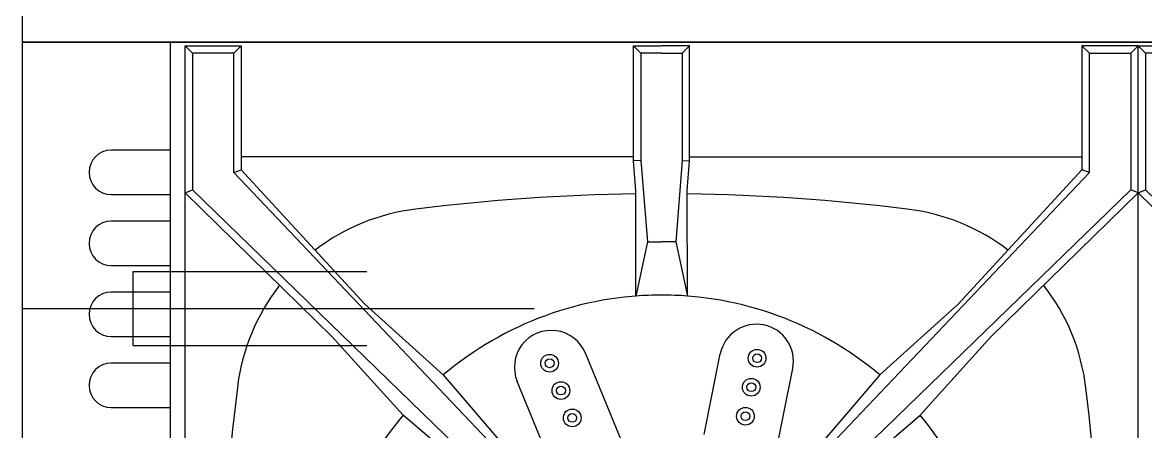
# Model space of a CAD drawing. Header units: metres. Extents: x 95 to 486, y 2972 to 3465.
# Drawn here: x 170.9124 to 171.2924, y 3042.2876 to 3042.4259 of the extents above; entities that cross this region are included whole.
import ezdxf

# ---------------------------------------------------------------- set-up
doc = ezdxf.new("R2010")
doc.units = ezdxf.units.M
for name, pattern in [('ACAD_ISO03W100', [30, 12, -18]), ('DASHDOT', [112.5, 56.25, -28.125, 0, -28.125]), ('HIDDEN', [0.375, 0.25, -0.125])]:
    doc.linetypes.add(name, pattern=pattern)
for name, color, linetype in [('0_MUROS', 7, 'Continuous'), ('E_INOXIGAS', 1, 'Continuous'), ('GAS', 8, 'Continuous'), ('INOXI', 1, 'Continuous'), ('XX', 2, 'Continuous')]:
    doc.layers.add(name, color=color, linetype=linetype)

# ---------------------------------------------------------------- blocks, each defined once
blk = doc.blocks.new('A$C607D168B')
at = {"color": 8}
for p, q in [((0.03424940281792832, -0.133533412003711), (0.08529491353349528, -0.1123896691670625)), ((0.04381648862705578, -0.1566304003164936), (0.09486199934262274, -0.135486657479845)), ((0.06740743743621902, -0.17564088658761), (0.09463200296863139, -0.1811214302956863)), ((0.06008834208675928, -0.1996690230368712), (0.08969826146842141, -0.2056297593862029))]:
    blk.add_line(p, q, dxfattribs=at)
for centre, radius in [((0.09146427573682203, -0.1233641381748969), 0.003), ((0.09146427573682203, -0.1233641381748969), 0.003), ((0.09146427573682203, -0.1233641381748969), 0.003), ((0.09146427573682203, -0.1233641381748969), 0.003), ((0.09146427573682203, -0.1233641381748969), 0.003), ((0.09146427573682203, -0.1233641381748969), 0.003), ((0.09146427573682203, -0.1233641381748969), 0.003), ((0.09146427573682203, -0.1233641381748969), 0.003), ((0.09146427573682203, -0.1233641381748969), 0.003), ((0.09146427573682203, -0.1233641381748969), 0.003), ((0.09146427573682203, -0.1233641381748969), 0.003), ((0.09146427573682203, -0.1233641381748969), 0.003), ((0.09146427573682203, -0.1233641381748969), 0.003), ((0.09146427573682203, -0.1233641381748969), 0.003), ((0.09146427573682203, -0.1233641381748969), 0.003), ((0.09146427573682203, -0.1233641381748969), 0.003), ((0.08222548041170974, -0.127190972498548), 0.003), ((0.08222548041170974, -0.127190972498548), 0.003), ((0.08222548041170885, -0.1271909724985489), 0.003), ((0.08222548041170885, -0.1271909724985489), 0.003), ((0.08222548041170885, -0.1271909724985489), 0.003), ((0.08222548041170885, -0.1271909724985489), 0.003), ((0.08222548041170885, -0.1271909724985489), 0.003), ((0.08222548041170974, -0.127190972498548), 0.003), ((0.08222548041170974, -0.127190972498548), 0.003), ((0.08222548041170885, -0.1271909724985489), 0.003), ((0.08222548041170974, -0.127190972498548), 0.003), ((0.08222548041170974, -0.127190972498548), 0.003), ((0.08222548041170885, -0.1271909724985489), 0.003), ((0.08222548041170974, -0.127190972498548), 0.003), ((0.08222548041170974, -0.127190972498548), 0.003), ((0.08222548041170974, -0.127190972498548), 0.003), ((0.09146427573682203, -0.1233641381748969), 0.0015), ((0.09146427573682203, -0.1233641381748969), 0.0015), ((0.09146427573682203, -0.1233641381748969), 0.0015), ((0.09146427573682203, -0.1233641381748969), 0.0015), ((0.09146427573682203, -0.1233641381748969), 0.0015), ((0.09146427573682203, -0.1233641381748969), 0.0015), ((0.09146427573682203, -0.1233641381748969), 0.0015), ((0.09146427573682203, -0.1233641381748969), 0.0015), ((0.09146427573682203, -0.1233641381748969), 0.0015), ((0.09146427573682203, -0.1233641381748969), 0.0015), ((0.09146427573682203, -0.1233641381748969), 0.0015), ((0.09146427573682203, -0.1233641381748969), 0.0015), ((0.09146427573682203, -0.1233641381748969), 0.0015), ((0.09146427573682203, -0.1233641381748969), 0.0015), ((0.09146427573682203, -0.1233641381748969), 0.0015), ((0.09146427573682203, -0.1233641381748969), 0.0015), ((0.07298668508659656, -0.1310178068222001), 0.003), ((0.07298668508659656, -0.1310178068222001), 0.003), ((0.07298668508659656, -0.1310178068222001), 0.003), ((0.07298668508659656, -0.1310178068222001), 0.003), ((0.07298668508659656, -0.1310178068222001), 0.003), ((0.07298668508659656, -0.1310178068222001), 0.003), ((0.07298668508659656, -0.1310178068222001), 0.003), ((0.07298668508659656, -0.1310178068222001), 0.003), ((0.07298668508659656, -0.1310178068222001), 0.003), ((0.07298668508659656, -0.1310178068222001), 0.003), ((0.07298668508659656, -0.1310178068222001), 0.003), ((0.07298668508659656, -0.1310178068222001), 0.003), ((0.07298668508659656, -0.1310178068222001), 0.003), ((0.07298668508659656, -0.1310178068222001), 0.003), ((0.07298668508659656, -0.1310178068222001), 0.003), ((0.07298668508659656, -0.1310178068222001), 0.003), ((0.08222548041170974, -0.127190972498548), 0.0015), ((0.08222548041170974, -0.127190972498548), 0.0015), ((0.08222548041170885, -0.1271909724985489), 0.0015), ((0.08222548041170885, -0.1271909724985489), 0.0015), ((0.08222548041170885, -0.1271909724985489), 0.0015), ((0.08222548041170885, -0.1271909724985489), 0.0015), ((0.08222548041170885, -0.1271909724985489), 0.0015), ((0.08222548041170974, -0.127190972498548), 0.0015), ((0.08222548041170974, -0.127190972498548), 0.0015), ((0.08222548041170885, -0.1271909724985489), 0.0015), ((0.08222548041170974, -0.127190972498548), 0.0015), ((0.08222548041170974, -0.127190972498548), 0.0015), ((0.08222548041170885, -0.1271909724985489), 0.0015), ((0.08222548041170974, -0.127190972498548), 0.0015), ((0.08222548041170974, -0.127190972498548), 0.0015), ((0.08222548041170974, -0.127190972498548), 0.0015), ((0.07298668508659656, -0.1310178068222001), 0.0015), ((0.07298668508659656, -0.1310178068222001), 0.0015), ((0.07298668508659656, -0.1310178068222001), 0.0015), ((0.07298668508659656, -0.1310178068222001), 0.0015), ((0.07298668508659656, -0.1310178068222001), 0.0015), ((0.07298668508659656, -0.1310178068222001), 0.0015), ((0.07298668508659656, -0.1310178068222001), 0.0015), ((0.07298668508659656, -0.1310178068222001), 0.0015), ((0.07298668508659656, -0.1310178068222001), 0.0015), ((0.07298668508659656, -0.1310178068222001), 0.0015), ((0.07298668508659656, -0.1310178068222001), 0.0015), ((0.07298668508659656, -0.1310178068222001), 0.0015), ((0.07298668508659656, -0.1310178068222001), 0.0015), ((0.07298668508659656, -0.1310178068222001), 0.0015), ((0.07298668508659656, -0.1310178068222001), 0.0015), ((0.07298668508659656, -0.1310178068222001), 0.0015), ((0.07355122139769676, -0.1896284514123252), 0.003), ((0.07355122139769676, -0.1896284514123252), 0.003), ((0.07355122139769676, -0.1896284514123252), 0.003), ((0.07355122139769676, -0.1896284514123252), 0.003), ((0.07355122139769676, -0.1896284514123252), 0.003), ((0.07355122139769676, -0.1896284514123252), 0.003), ((0.07355122139769676, -0.1896284514123252), 0.003), ((0.07355122139769676, -0.1896284514123252), 0.003), ((0.07355122139769676, -0.1896284514123252), 0.003), ((0.07355122139769676, -0.1896284514123252), 0.003), ((0.07355122139769676, -0.1896284514123252), 0.003), ((0.07355122139769676, -0.1896284514123252), 0.003), ((0.07355122139769499, -0.1896284514123261), 0.003), ((0.07355122139769676, -0.1896284514123252), 0.003), ((0.07355122139769676, -0.1896284514123252), 0.003), ((0.07355122139769676, -0.1896284514123252), 0.003), ((0.07355122139769676, -0.1896284514123252), 0.0015), ((0.07355122139769676, -0.1896284514123252), 0.0015), ((0.07355122139769676, -0.1896284514123252), 0.0015), ((0.07355122139769676, -0.1896284514123252), 0.0015), ((0.07355122139769676, -0.1896284514123252), 0.0015), ((0.07355122139769676, -0.1896284514123252), 0.0015), ((0.07355122139769676, -0.1896284514123252), 0.0015), ((0.07355122139769676, -0.1896284514123252), 0.0015), ((0.07355122139769676, -0.1896284514123252), 0.0015), ((0.07355122139769676, -0.1896284514123252), 0.0015), ((0.07355122139769676, -0.1896284514123252), 0.0015), ((0.07355122139769676, -0.1896284514123252), 0.0015), ((0.07355122139769499, -0.1896284514123261), 0.0015), ((0.07355122139769676, -0.1896284514123252), 0.0015), ((0.07355122139769676, -0.1896284514123252), 0.0015), ((0.07355122139769676, -0.1896284514123252), 0.0015), ((0.08335455303390216, -0.1916019480124094), 0.003), ((0.08335455303390216, -0.1916019480124094), 0.003), ((0.08335455303390216, -0.1916019480124094), 0.003), ((0.08335455303390216, -0.1916019480124094), 0.003), ((0.08335455303390216, -0.1916019480124094), 0.003), ((0.08335455303390216, -0.1916019480124094), 0.003), ((0.08335455303390216, -0.1916019480124094), 0.003), ((0.08335455303390216, -0.1916019480124094), 0.003), ((0.08335455303390216, -0.1916019480124094), 0.003), ((0.08335455303390216, -0.1916019480124094), 0.003), ((0.08335455303390216, -0.1916019480124094), 0.003), ((0.08335455303390216, -0.1916019480124094), 0.003), ((0.08335455303390216, -0.1916019480124094), 0.003), ((0.08335455303390216, -0.1916019480124094), 0.003), ((0.08335455303390216, -0.1916019480124094), 0.003), ((0.08335455303390216, -0.1916019480124094), 0.003), ((0.08335455303390216, -0.1916019480124094), 0.0015), ((0.08335455303390216, -0.1916019480124094), 0.0015), ((0.08335455303390216, -0.1916019480124094), 0.0015), ((0.08335455303390216, -0.1916019480124094), 0.0015), ((0.08335455303390216, -0.1916019480124094), 0.0015), ((0.08335455303390216, -0.1916019480124094), 0.0015), ((0.08335455303390216, -0.1916019480124094), 0.0015), ((0.08335455303390216, -0.1916019480124094), 0.0015), ((0.08335455303390216, -0.1916019480124094), 0.0015), ((0.08335455303390216, -0.1916019480124094), 0.0015), ((0.08335455303390216, -0.1916019480124094), 0.0015), ((0.08335455303390216, -0.1916019480124094), 0.0015), ((0.08335455303390216, -0.1916019480124094), 0.0015), ((0.08335455303390216, -0.1916019480124094), 0.0015), ((0.08335455303390216, -0.1916019480124094), 0.0015), ((0.08335455303390216, -0.1916019480124094), 0.0015), ((0.09315788467010933, -0.1935754446124944), 0.003), ((0.09315788467010933, -0.1935754446124944), 0.003), ((0.09315788467010844, -0.1935754446124935), 0.003), ((0.09315788467010844, -0.1935754446124935), 0.003), ((0.09315788467010844, -0.1935754446124935), 0.003), ((0.09315788467010844, -0.1935754446124935), 0.003), ((0.09315788467010844, -0.1935754446124935), 0.003), ((0.09315788467010933, -0.1935754446124944), 0.003), ((0.09315788467010933, -0.1935754446124944), 0.003), ((0.09315788467010844, -0.1935754446124935), 0.003), ((0.09315788467010844, -0.1935754446124935), 0.003), ((0.09315788467010933, -0.1935754446124944), 0.003), ((0.09315788467010933, -0.1935754446124944), 0.003), ((0.09315788467010933, -0.1935754446124944), 0.003), ((0.09315788467010933, -0.1935754446124944), 0.003), ((0.09315788467010933, -0.1935754446124944), 0.003), ((0.09315788467010933, -0.1935754446124944), 0.0015), ((0.09315788467010933, -0.1935754446124944), 0.0015), ((0.09315788467010844, -0.1935754446124935), 0.0015), ((0.09315788467010844, -0.1935754446124935), 0.0015), ((0.09315788467010844, -0.1935754446124935), 0.0015), ((0.09315788467010844, -0.1935754446124935), 0.0015), ((0.09315788467010844, -0.1935754446124935), 0.0015), ((0.09315788467010933, -0.1935754446124944), 0.0015), ((0.09315788467010933, -0.1935754446124944), 0.0015), ((0.09315788467010844, -0.1935754446124935), 0.0015), ((0.09315788467010844, -0.1935754446124935), 0.0015), ((0.09315788467010933, -0.1935754446124944), 0.0015), ((0.09315788467010933, -0.1935754446124944), 0.0015), ((0.09315788467010933, -0.1935754446124944), 0.0015), ((0.09315788467010933, -0.1935754446124944), 0.0015), ((0.09315788467010933, -0.1935754446124944), 0.0015)]:
    blk.add_circle(centre, radius, dxfattribs=at)
for centre, radius, start, end in [((0.090078456438059, -0.1239381633234533), 0.01250000000000006, 292.4999999999999, 112.5), ((0.0921651322185264, -0.1933755948409441), 0.01249999999999999, 258.617983012851, 78.61798301285089)]:
    blk.add_arc(centre, radius, start, end, dxfattribs=at)
at = {"layer": 'INOXI', "color": 8}
for p, q in [((0, 0), (0.1612499999999955, 0)), ((0.1490280567700211, 0), (0.1501005050633921, -0.002499999999940883)), ((0.1962499999999636, -0.002499999999940883), (0.1987500000000182, 0)), ((0.1558994949366479, -0.01649999999995089), (0.1568972826512436, -0.01900000000000546)), ((0.1962499999999636, -0.01649999999995089), (0.1987500000000182, -0.01900000000000546)), ((0.1962499999999636, -0.1542499999999336), (0.1987500000000182, -0.1517499999999927)), ((0.1324999999999363, -0.1564300000000003), (0.1141643246812691, -0.1524888944725262)), ((0.1324999999999363, -0.1660699999999906), (0.1141643246812691, -0.1700111055274647)), ((0.1962499999999636, -0.1682499999999436), (0.1987500000000182, -0.1707499999999982)), ((0.1558994949366479, -0.30600000000004), (0.1568972826512436, -0.3034999999999854)), ((0.1962499999999636, -0.30600000000004), (0.1987500000000182, -0.3034999999999854)), ((0, -0.3224999999999909), (0.1612499999999955, -0.3224999999999909)), ((0.1490280567700211, -0.3224999999999909), (0.1501005050633921, -0.3199999999999363)), ((0.1962499999999636, -0.3199999999999363), (0.1987500000000182, -0.3224999999999909))]:
    blk.add_line(p, q, dxfattribs=at)
at = {"layer": 'INOXI', "color": 8, "linetype": 'ACAD_ISO03W100'}
for p, q in [((0.1599999999999682, -0.1542499999999336), (0.159901064279552, -0.1517499999999927)), ((0.1599999999999682, -0.1682499999999436), (0.159901064279552, -0.1707499999999982))]:
    blk.add_line(p, q, dxfattribs=at)
at = {"layer": 'INOXI', "color": 8}
for points in [[(0.03412607917755395, -0.1331361680785221), (0.02811342788209004, -0.1271235167830582), (0.07390626775554665, -0.07379650615075661), (0.1004380503874245, -0.04983995541533659), (0.1490280567699074, 0), (0.1987499999999045, 0), (0.1987499999999045, -0.01900000000000546), (0.1568972826511299, -0.01900000000000546), (0.1114717286905034, -0.06088041445366343), (0.08749538290464898, -0.08739332819345691), (0.03412607917755395, -0.1331361680785221)], [(0.1612499999998818, -0.1517499999999927), (0.1612499999998818, -0.01900000000000546)], [(0.1141643246812691, -0.1524888944725262), (0.1497477708525139, -0.1525548792607196), (0.159901064279552, -0.1517499999999927), (0.1987499999999045, -0.1517499999999927), (0.1987499999999045, -0.1612499999999955)], [(0.1141643246812691, -0.1700111055274647), (0.1497477708525139, -0.1699451207392713), (0.159901064279552, -0.1707499999999982), (0.1987499999999045, -0.1707499999999982), (0.1987499999999045, -0.1612499999999955)], [(0.1612499999998818, -0.1707499999999982), (0.1612499999998818, -0.3034999999999854)], [(0.03412607917755395, -0.1893638319214688), (0.02811342788209004, -0.1953764832169327), (0.07390626775554665, -0.2487034938492343), (0.1004380503874245, -0.2726600445846543), (0.1490280567699074, -0.3224999999999909), (0.1987499999999045, -0.3224999999999909), (0.1987499999999045, -0.3034999999999854), (0.1568972826511299, -0.3034999999999854), (0.1114717286905034, -0.2616195855463275), (0.08749538290464898, -0.2351066718066477), (0.03412607917755395, -0.1893638319214688)]]:
    blk.add_lwpolyline(points, dxfattribs=at)
at = {"layer": 'INOXI', "color": 9}
for points in [[(0.1962499999999636, -0.00250000000005457), (0.1501005050632784, -0.00250000000005457), (0.02924854033176416, -0.1270517121998864), (0.03418906781462283, -0.1321463453431306), (0.1558994949365342, -0.01649999999995089), (0.1962499999999636, -0.01649999999995089), (0.1962499999999636, -0.00250000000005457), (0.1962499999999636, -0.00250000000005457)], [(0.1962499999999636, -0.1612499999999955), (0.1962499999999636, -0.1542500000000473), (0.1599999999999682, -0.1542500000000473), (0.1324999999999363, -0.1564300000000003), (0.1324999999999363, -0.1612499999999955)], [(0.1962499999999636, -0.1612499999999955), (0.1962499999999636, -0.1682500000000573), (0.1599999999999682, -0.1682500000000573), (0.1324999999999363, -0.1660699999999906), (0.1324999999999363, -0.1612499999999955)], [(0.1962499999999636, -0.32000000000005), (0.1501005050632784, -0.32000000000005), (0.02924854033176416, -0.1954482878001045), (0.03418906781462283, -0.1903536546568603), (0.1558994949365342, -0.30600000000004), (0.1962499999999636, -0.30600000000004), (0.1962499999999636, -0.32000000000005), (0.1962499999999636, -0.32000000000005)]]:
    blk.add_lwpolyline(points, dxfattribs=at)
at = {"layer": 'INOXI', "color": 8}
for centre, radius, start, end in [((-1.643932500883238e-05, -0.6782499999999345), 0.6657500000000001, 82.82705961275249, 89.24891361799513), ((0.07523740114163502, -0.08600781397865376), 0.06875, 51.74181479461522, 83.4227512858395), ((0.0752421860213417, -0.08601259885836043), 0.06875000000000002, 6.577248714154006, 37.60094994271729), ((0, -0.1612499999999955), 0.1145, 49.79910734694514, 90), ((-0.5170000000000528, -0.1612664393250043), 0.6657500000000001, 0.7499240688728589, 7.172940387247504), ((0, -0.1612499999999955), 0.1145, 0, 40.16840729463171), ((0, -0.1612499999999955), 0.114499999999998, 0, 4.388344858627786), ((0, -0.1612499999999955), 0.1145, 319.8315927053683, 0), ((0, -0.1612499999999955), 0.114499999999998, 355.6116551413722, 0), ((-0.5170000000000528, -0.1612335606749866), 0.6657500000000001, 352.8270596127524, 359.2500759311271), ((0.0752421860213417, -0.2364874011416305), 0.06875000000000002, 322.3990500572828, 353.4227512858459), ((0, -0.1612499999999955), 0.1145, 270, 310.2008926530499), ((0.07523740114163502, -0.2364921860213371), 0.06875, 276.5772487141605, 308.2581852053846), ((-1.643932500883238e-05, 0.3557500000000573), 0.6657500000000001, 270.7510863820049, 277.1729403872475)]:
    blk.add_arc(centre, radius, start, end, dxfattribs=at)
blk = doc.blocks.new('A-800-2H')
at = {"color": 81}
for p, q in [((0, 0), (0.4000000000000909, 0)), ((0.4000000000000909, 0), (0.4000000000000909, -0.7799999999997456)), ((0.4000000000000909, -0.04999999999972721), (9.059419880941277e-14, -0.04999999999972721))]:
    blk.add_line(p, q, dxfattribs=at)
at = {"color": 8}
for points in [[(0.2915000000000418, -0.04999999999972721), (0.2915000000000418, -0.03004999999984653, 0.9999999999999999), (0.2765000000001692, -0.03004999999984653), (0.2765000000001692, -0.04999999999972721)], [(0.3155000000001564, -0.04999999999972721), (0.3155000000001564, -0.03004999999984653, 0.9999999999999999), (0.3005000000000564, -0.03004999999984653), (0.3005000000000564, -0.04999999999972721)], [(0.3395000000000437, -0.04999999999972721), (0.3395000000000437, -0.03004999999984653, 0.9999999999999999), (0.324500000000171, -0.03004999999984653), (0.324500000000171, -0.04999999999972721)], [(0.3635000000001583, -0.04999999999972721), (0.3635000000001583, -0.03004999999984653, 0.9999999999999999), (0.3485000000000582, -0.03004999999984653), (0.3485000000000582, -0.04999999999972721)]]:
    blk.add_lwpolyline(points, format="xyb", dxfattribs=at)
at = {"layer": 'GAS', "color": 40, "linetype": 'DASHDOT'}
blk.add_line((0.3100000000000911, 0), (0.3100000000000911, -0.1731444520301011), dxfattribs=at)
at = {"layer": 'GAS', "color": 9, "linetype": 'HIDDEN'}
for p, q in [((0.2975000000000456, -0.03749999999990911), (0.2975000000000474, -0.1164917800992953)), ((0.2975000000000456, -0.03749999999990911), (0.3225000000001366, -0.03749999999990911)), ((0.3225000000001366, -0.03749999999990911), (0.3225000000001366, -0.1164917800992953))]:
    blk.add_line(p, q, dxfattribs=at)
at = {"layer": 'XX', "color": 81, "ltscale": 0.5}
for p in [(0.1999995432381012, -0.05499999999956184), (0.2000000000000908, -0.3774999999995527)]:
    blk.add_blockref('A$C607D168B', p, dxfattribs=at)

msp = doc.modelspace()

# ---------------------------------------------------------------- linework, layer by layer
at = {"layer": '0_MUROS'}
for p, q in [((170.912373225727, 3027.719251444958), (170.912373225727, 3047.909251444958)), ((170.912373225727, 3027.719251444958), (170.912373225727, 3047.909251444958)), ((180.262373225727, 3042.419251444958), (170.912373225727, 3042.419251444958))]:
    msp.add_line(p, q, dxfattribs=at)

# ---------------------------------------------------------------- block references
at = {"layer": 'E_INOXIGAS', "rotation": 90}
msp.add_blockref('A-800-2H', (170.912373225727, 3042.019251444958), dxfattribs=at)

doc.saveas('drawing.dxf')
